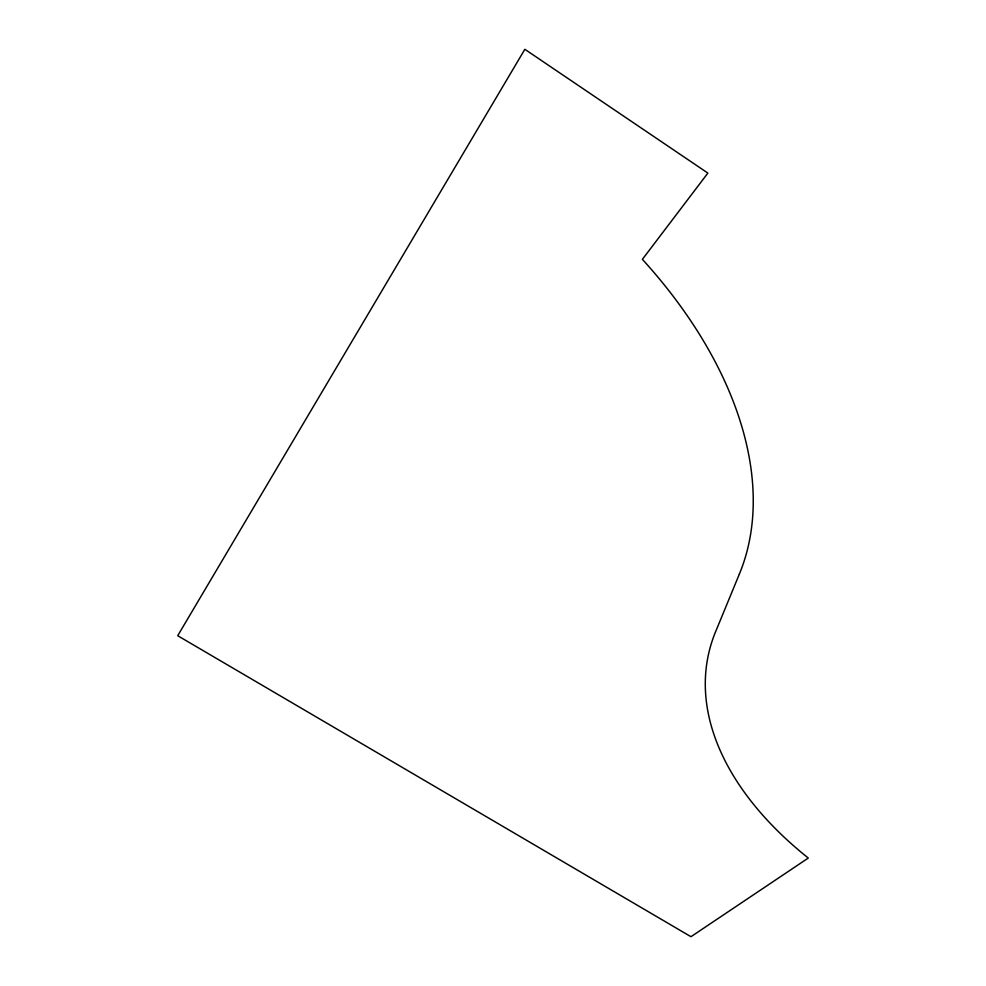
<?xml version="1.0" encoding="UTF-8"?>
<svg xmlns="http://www.w3.org/2000/svg" width="986" height="986" viewBox="0 0 986 986"><rect width="100%" height="100%" fill="white"/><g stroke="black" fill="none" stroke-linecap="round" stroke-linejoin="round"><path stroke-width="1.48" d="M739.389 574.025L715.565 631.804A383.751 227.507 13.1 0 0 808.286 858.054L690.964 936.7L177.714 635.711L524.848 49.3L707.874 173.092L642.391 259.343A425.36 266.861 32 0 1 739.389 574.025"/></g></svg>
